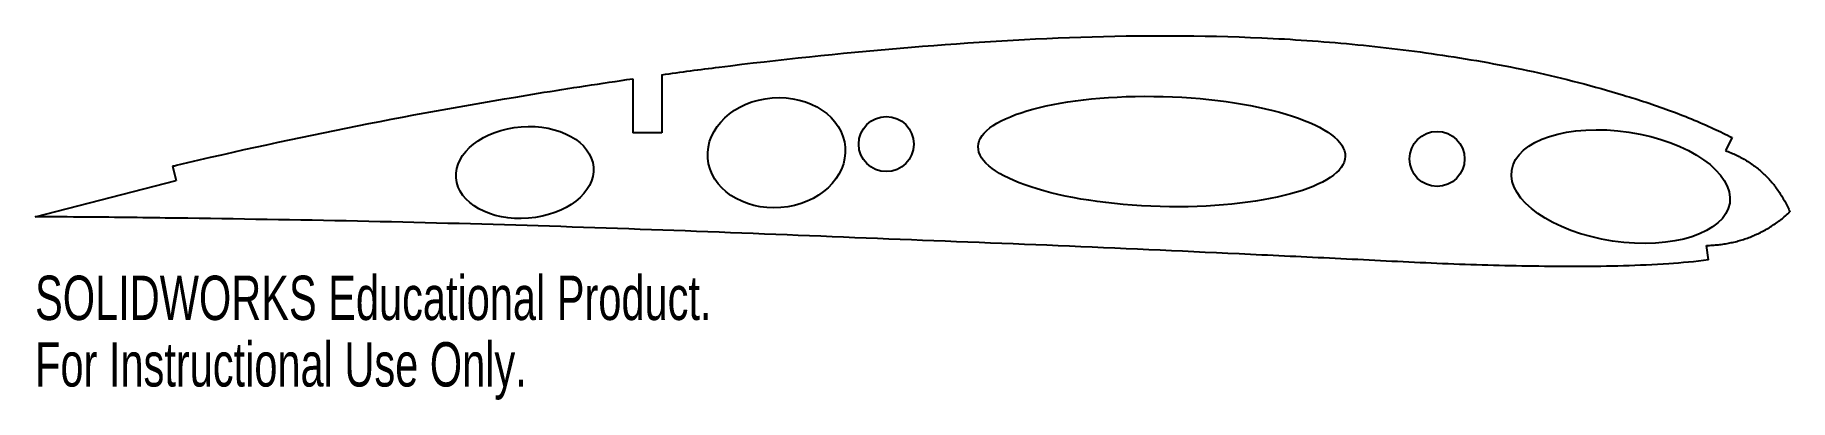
# Model space of a CAD drawing. Header units: millimetres. Extents: x -193 to -2, y -20 to 20.
import ezdxf

# ---------------------------------------------------------------- set-up
doc = ezdxf.new("R2010")
doc.units = ezdxf.units.MM
doc.styles.add('SLDTEXTSTYLE0', font='TXT', dxfattribs={"width": 0.7})

msp = doc.modelspace()

# ---------------------------------------------------------------- linework, layer by layer
at = {"color": 7, "linetype": 'Continuous', "lineweight": 25}
for p, q in [((-127.61, 14.76), (-127.61, 8.86)), ((-124.44, 15.21), (-124.44, 8.86)), ((-124.44, 8.86), (-127.61, 8.86)), ((-7.87, 8.35), (-8.59, 6.94)), ((-177.76, 5.23), (-177.36, 3.69)), ((-192.72, -0.28), (-177.36, 3.69)), ((-10.43, -4.99), (-10.64, -3.41))]:
    msp.add_line(p, q, dxfattribs=at)
for centre in [(-100, 7.64), (-40, 6.03)]:
    msp.add_circle(centre, 3, dxfattribs=at)
for centre, major_axis, ratio in [((-111.96, 6.7), (7.48, 0.59), 0.8), ((-70, 6.83), (19.99, -0.54), 0.300108), ((-139.38, 4.54), (7.48, 0.59), 0.666667), ((-20, 3.01), (11.87, -1.79), 0.5)]:
    msp.add_ellipse(centre, major_axis=major_axis, ratio=ratio, dxfattribs=at)
for points, knots in [([(-124.44, 15.21), (-122.36, 15.5), (-113.74, 16.64), (-98.53, 18.23), (-78.82, 19.52), (-62.37, 19.53), (-49.23, 18.62), (-39.36, 17.42), (-29.47, 15.66), (-21.27, 13.53), (-14.71, 11.39), (-10.8, 9.79), (-8.52, 8.69), (-7.87, 8.35)], [0.1839686, 0.1839686, 0.1839686, 0.1839686, 0.1995866, 0.24874, 0.2977155, 0.3466006, 0.3711027, 0.3957263, 0.4205701, 0.4458251, 0.4587022, 0.47192, 0.4773508, 0.4773508, 0.4773508, 0.4773508]), ([(-177.76, 5.23), (-177.61, 5.27), (-170.91, 6.86), (-157.67, 9.75), (-141.07, 12.72), (-131.04, 14.27), (-127.61, 14.76)], [0.0493131, 0.0493131, 0.0493131, 0.0493131, 0.0504877, 0.1005204, 0.1501907, 0.1760244, 0.1760244, 0.1760244, 0.1760244]), ([(-10.43, -4.99), (-11.88, -5.18), (-14.96, -5.44), (-21.34, -5.74), (-29.55, -5.71), (-39.4, -5.44), (-49.25, -4.91), (-62.38, -4.3), (-78.8, -3.51), (-98.5, -2.77), (-118.2, -1.95), (-137.9, -1.25), (-157.6, -0.73), (-174.02, -0.47), (-185.72, -0.32), (-190.86, -0.29), (-192.72, -0.28)], [0.5367254, 0.5367254, 0.5367254, 0.5367254, 0.5475511, 0.5597864, 0.5842289, 0.6086808, 0.6331513, 0.6576218, 0.7065581, 0.7554819, 0.8044056, 0.8533202, 0.9022214, 0.9511131, 0.9755572, 0.9893753, 0.9893753, 0.9893753, 0.9893753])]:
    msp.add_open_spline(points, degree=3, knots=knots, dxfattribs=at)
for points in [[(-8.59, 6.94), (-3.64, 5.1), (-1.57, 0.24)], [(-10.64, -3.41), (-5.42, -3.28), (-1.57, 0.24)]]:
    msp.add_open_spline(points, degree=2, dxfattribs=at)

# ---------------------------------------------------------------- texts
at = {"color": 7, "linetype": 'Continuous', "char_height": 4.8336, "attachment_point": 1, "style": 'SLDTEXTSTYLE0'}
for s, insert in [('SOLIDWORKS Educational Product.', (-192.72, -6.7)), ('For Instructional Use Only.', (-192.72, -13.95))]:
    msp.add_mtext(s, dxfattribs=dict(at, insert=insert))

doc.saveas('drawing.dxf')
